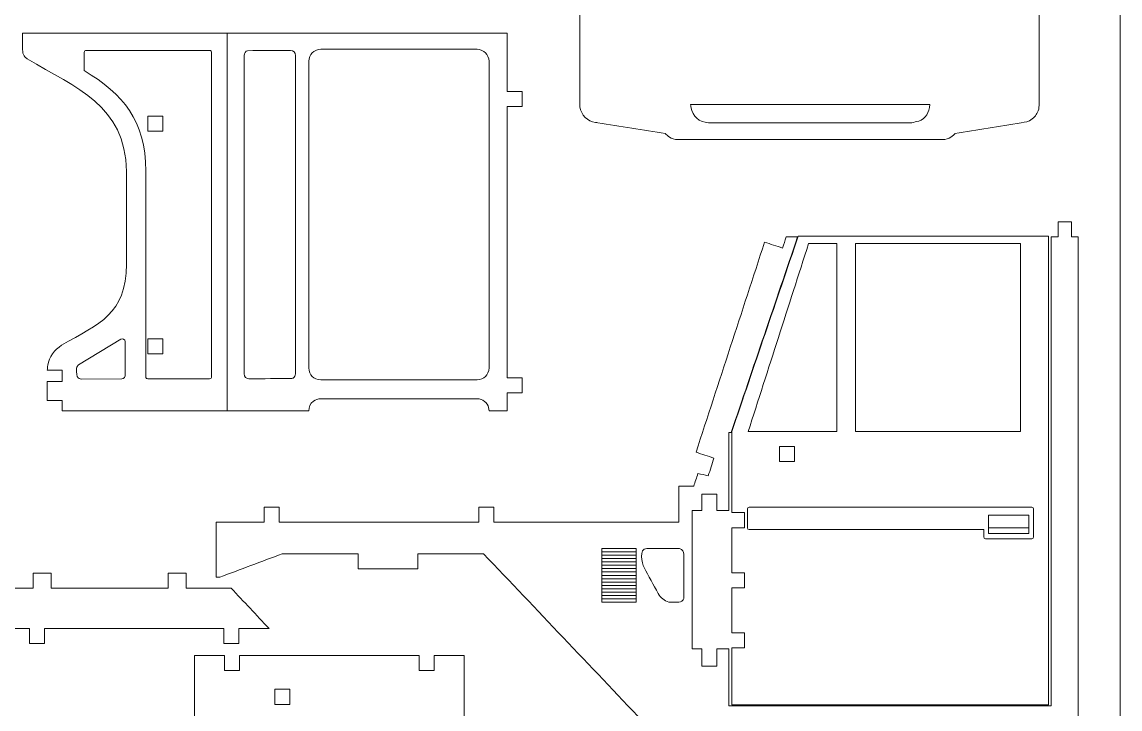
# Model space of a CAD drawing. Header units: centimetres. Extents: x -34.2 to 34.2, y -34.8 to 34.8.
# Drawn here: x 12.28 to 34.2, y 12.29 to 26.01 of the extents above; entities that cross this region are included whole.
import ezdxf

# ---------------------------------------------------------------- set-up
doc = ezdxf.new("R2010")
doc.units = ezdxf.units.CM
doc.header["$MEASUREMENT"] = 0
doc.layers.add('Camada 1', color=7, linetype='Continuous')

msp = doc.modelspace()

# ---------------------------------------------------------------- linework, layer by layer
at = {"layer": 'Camada 1', "color": 175, "lineweight": 9}
msp.add_open_spline([(-34.2, 34.8), (-34.2, 34.8), (34.2, 34.8), (34.2, 34.8), (34.2, 34.8), (34.2, 34.8), (34.2, -34.8), (34.2, -34.8), (34.2, -34.8), (34.2, -34.8), (-34.2, -34.8), (-34.2, -34.8), (-34.2, -34.8), (-34.2, -34.8), (-34.2, 34.8), (-34.2, 34.8)], degree=3, knots=[0, 0, 0, 0, 0.2, 0.2, 0.2, 0.2, 0.4, 0.4, 0.4, 0.4, 0.6, 0.6, 0.6, 0.6, 1, 1, 1, 1], dxfattribs=at)
at = {"layer": 'Camada 1', "color": 3, "lineweight": 9}
for points, knots in [([(32.44739, 24.07021), (32.51675, 24.12344), (32.54913, 24.18356), (32.57596, 24.26264), (32.57596, 24.26264), (32.58005, 24.2937), (32.58413, 24.32476), (32.58822, 24.35581), (32.58822, 24.35581), (32.58822, 25.03534), (32.58822, 25.71485), (32.58822, 26.39437), (32.58822, 26.39437), (31.87987, 26.80773), (31.17153, 27.2211), (30.46318, 27.63444), (30.46318, 27.63444), (30.46318, 27.67444), (30.46318, 27.71446), (30.46318, 27.75444), (30.46318, 27.75444), (30.46318, 27.75444), (28.3093, 27.75444), (28.3093, 27.75444), (28.3093, 27.75444), (28.3093, 27.75444), (28.3093, 27.54445), (28.3093, 27.54445), (28.3093, 27.54445), (28.3093, 27.54445), (28.30327, 27.54445), (28.30327, 27.54445), (28.30327, 27.54445), (28.30327, 27.54445), (28.00329, 27.54445), (28.00329, 27.54445), (28.00329, 27.54445), (28.00329, 27.54445), (27.99391, 27.54445), (27.99391, 27.54445), (27.99391, 27.54445), (27.99391, 27.54445), (27.98454, 27.54445), (27.98454, 27.54445), (27.98454, 27.54445), (27.98454, 27.54445), (27.97517, 27.54445), (27.97517, 27.54445), (27.97517, 27.54445), (27.97517, 27.54445), (27.9658, 27.54445), (27.9658, 27.54445), (27.9658, 27.54445), (27.9658, 27.54445), (27.95643, 27.54445), (27.95643, 27.54445), (27.95643, 27.54445), (27.95643, 27.54445), (27.94704, 27.54445), (27.94704, 27.54445), (27.94704, 27.54445), (27.94704, 27.54445), (27.93767, 27.54445), (27.93767, 27.54445), (27.93767, 27.54445), (27.93767, 27.54445), (27.9283, 27.54445), (27.9283, 27.54445), (27.9283, 27.54445), (27.9283, 27.54445), (27.91893, 27.54445), (27.91893, 27.54445), (27.91893, 27.54445), (27.91893, 27.54445), (27.90955, 27.54445), (27.90955, 27.54445), (27.90955, 27.54445), (27.90955, 27.54445), (27.90017, 27.54445), (27.90017, 27.54445), (27.90017, 27.54445), (27.90017, 27.54445), (27.8908, 27.54445), (27.8908, 27.54445), (27.8908, 27.54445), (27.8908, 27.54445), (27.88143, 27.54445), (27.88143, 27.54445), (27.88143, 27.54445), (27.88143, 27.54445), (27.87205, 27.54445), (27.87205, 27.54445), (27.87205, 27.54445), (27.87205, 27.54445), (27.86268, 27.54445), (27.86268, 27.54445), (27.86268, 27.54445), (27.86268, 27.54445), (27.8533, 27.54445), (27.8533, 27.54445), (27.8533, 27.54445), (27.8533, 27.54445), (27.84393, 27.54445), (27.84393, 27.54445), (27.84393, 27.54445), (27.84393, 27.54445), (27.83455, 27.54445), (27.83455, 27.54445), (27.83455, 27.54445), (27.83455, 27.54445), (27.82518, 27.54445), (27.82518, 27.54445), (27.82518, 27.54445), (27.82518, 27.54445), (27.81581, 27.54445), (27.81581, 27.54445), (27.81581, 27.54445), (27.81581, 27.54445), (27.80643, 27.54445), (27.80643, 27.54445), (27.80643, 27.54445), (27.80643, 27.54445), (27.79705, 27.54445), (27.79705, 27.54445), (27.79705, 27.54445), (27.79705, 27.54445), (27.78768, 27.54445), (27.78768, 27.54445), (27.78768, 27.54445), (27.78768, 27.54445), (27.77831, 27.54445), (27.77831, 27.54445), (27.77831, 27.54445), (27.77831, 27.54445), (27.76893, 27.54445), (27.76893, 27.54445), (27.76893, 27.54445), (27.76893, 27.54445), (27.75955, 27.54445), (27.75955, 27.54445), (27.75955, 27.54445), (27.75955, 27.54445), (27.75018, 27.54445), (27.75018, 27.54445), (27.75018, 27.54445), (27.75018, 27.54445), (27.74081, 27.54445), (27.74081, 27.54445), (27.74081, 27.54445), (27.74081, 27.54445), (27.73144, 27.54445), (27.73144, 27.54445), (27.73144, 27.54445), (27.73144, 27.54445), (27.72205, 27.54445), (27.72205, 27.54445), (27.72205, 27.54445), (27.72205, 27.54445), (27.71268, 27.54445), (27.71268, 27.54445), (27.71268, 27.54445), (27.71268, 27.54445), (27.70331, 27.54445), (27.70331, 27.54445), (27.70331, 27.54445), (27.70331, 27.54445), (27.6973, 27.54445), (27.6973, 27.54445), (27.6973, 27.54445), (27.6973, 27.54445), (27.6973, 27.75444), (27.6973, 27.75444), (27.6973, 27.75444), (27.6973, 27.75444), (25.54341, 27.75444), (25.54341, 27.75444), (25.54341, 27.75444), (25.54341, 27.71446), (25.54341, 27.67444), (25.54341, 27.63444), (25.54341, 27.63444), (24.83506, 27.2211), (24.12671, 26.80773), (23.41836, 26.39437), (23.41836, 26.39437), (23.41938, 25.69919), (23.42041, 25.004), (23.42143, 24.30882), (23.42143, 24.30882), (23.44249, 24.14882), (23.57137, 24.01999), (23.73136, 23.99891), (23.73136, 23.99891), (23.74702, 23.99788), (23.76268, 23.99686), (23.77834, 23.99582), (23.77834, 23.99582), (24.22805, 23.92315), (24.67775, 23.85049), (25.12746, 23.77782), (25.12746, 23.77782), (25.1275, 23.7778), (25.20379, 23.67557), (25.32636, 23.66298), (25.32636, 23.66298), (27.11968, 23.66302), (28.91301, 23.66306), (30.70632, 23.6631), (30.70632, 23.6631), (30.82889, 23.6757), (30.90513, 23.77787), (30.90516, 23.77789), (30.90516, 23.77789), (31.34619, 23.85054), (31.78722, 23.92318), (32.22825, 23.99582), (32.22825, 23.99582), (32.31192, 24.00544), (32.36868, 24.0098), (32.44739, 24.07021)], [0, 0, 0, 0, 0.01785714, 0.01785714, 0.01785714, 0.01785714, 0.03571429, 0.03571429, 0.03571429, 0.03571429, 0.05357143, 0.05357143, 0.05357143, 0.05357143, 0.07142857, 0.07142857, 0.07142857, 0.07142857, 0.08928571, 0.08928571, 0.08928571, 0.08928571, 0.10714286, 0.10714286, 0.10714286, 0.10714286, 0.125, 0.125, 0.125, 0.125, 0.14285714, 0.14285714, 0.14285714, 0.14285714, 0.16071429, 0.16071429, 0.16071429, 0.16071429, 0.17857143, 0.17857143, 0.17857143, 0.17857143, 0.19642857, 0.19642857, 0.19642857, 0.19642857, 0.21428571, 0.21428571, 0.21428571, 0.21428571, 0.23214286, 0.23214286, 0.23214286, 0.23214286, 0.25, 0.25, 0.25, 0.25, 0.26785714, 0.26785714, 0.26785714, 0.26785714, 0.28571429, 0.28571429, 0.28571429, 0.28571429, 0.30357143, 0.30357143, 0.30357143, 0.30357143, 0.32142857, 0.32142857, 0.32142857, 0.32142857, 0.33928571, 0.33928571, 0.33928571, 0.33928571, 0.35714286, 0.35714286, 0.35714286, 0.35714286, 0.375, 0.375, 0.375, 0.375, 0.39285714, 0.39285714, 0.39285714, 0.39285714, 0.41071429, 0.41071429, 0.41071429, 0.41071429, 0.42857143, 0.42857143, 0.42857143, 0.42857143, 0.44642857, 0.44642857, 0.44642857, 0.44642857, 0.46428571, 0.46428571, 0.46428571, 0.46428571, 0.48214286, 0.48214286, 0.48214286, 0.48214286, 0.5, 0.5, 0.5, 0.5, 0.51785714, 0.51785714, 0.51785714, 0.51785714, 0.53571429, 0.53571429, 0.53571429, 0.53571429, 0.55357143, 0.55357143, 0.55357143, 0.55357143, 0.57142857, 0.57142857, 0.57142857, 0.57142857, 0.58928571, 0.58928571, 0.58928571, 0.58928571, 0.60714286, 0.60714286, 0.60714286, 0.60714286, 0.625, 0.625, 0.625, 0.625, 0.64285714, 0.64285714, 0.64285714, 0.64285714, 0.66071429, 0.66071429, 0.66071429, 0.66071429, 0.67857143, 0.67857143, 0.67857143, 0.67857143, 0.69642857, 0.69642857, 0.69642857, 0.69642857, 0.71428571, 0.71428571, 0.71428571, 0.71428571, 0.73214286, 0.73214286, 0.73214286, 0.73214286, 0.75, 0.75, 0.75, 0.75, 0.76785714, 0.76785714, 0.76785714, 0.76785714, 0.78571429, 0.78571429, 0.78571429, 0.78571429, 0.80357143, 0.80357143, 0.80357143, 0.80357143, 0.82142857, 0.82142857, 0.82142857, 0.82142857, 0.83928571, 0.83928571, 0.83928571, 0.83928571, 0.85714286, 0.85714286, 0.85714286, 0.85714286, 0.875, 0.875, 0.875, 0.875, 0.89285714, 0.89285714, 0.89285714, 0.89285714, 0.91071429, 0.91071429, 0.91071429, 0.91071429, 0.92857143, 0.92857143, 0.92857143, 0.92857143, 0.94642857, 0.94642857, 0.94642857, 0.94642857, 0.96428571, 0.96428571, 0.96428571, 0.96428571, 1, 1, 1, 1]), ([(12.30269, 25.38466), (12.31328, 25.34515), (12.33265, 25.31761), (12.36162, 25.29005), (12.36162, 25.29005), (12.37028, 25.28368), (12.37895, 25.27729), (12.38761, 25.27092), (12.38761, 25.27092), (13.37377, 24.67843), (14.34718, 24.35272), (14.37125, 23.02073), (14.37125, 23.02073), (14.37125, 22.4055), (14.37125, 21.79026), (14.37125, 21.17503), (14.37125, 21.17503), (14.35632, 20.15677), (13.84081, 20.00216), (13.0756, 19.55412), (13.0756, 19.55412), (12.9316, 19.46118), (12.82428, 19.32658), (12.79795, 19.15456), (12.79795, 19.15456), (12.79506, 19.12124), (12.79216, 19.08794), (12.78926, 19.05463), (12.78926, 19.05463), (12.88925, 19.05463), (12.98924, 19.05463), (13.08923, 19.05463), (13.08923, 19.05463), (13.08924, 18.97993), (13.08926, 18.90523), (13.08928, 18.83053), (13.08928, 18.83053), (12.98928, 18.83053), (12.8893, 18.83054), (12.7893, 18.83054), (12.7893, 18.83054), (12.7893, 18.70322), (12.7893, 18.5759), (12.7893, 18.44858), (12.7893, 18.44858), (12.88928, 18.44858), (12.98928, 18.44857), (13.08926, 18.44857), (13.08926, 18.44857), (13.08926, 18.38126), (13.08926, 18.31394), (13.08926, 18.24664), (13.08926, 18.24664), (14.72833, 18.24659), (16.36739, 18.24653), (18.00646, 18.24648), (18.00646, 18.24648), (18.01661, 18.32364), (18.02875, 18.38194), (18.10034, 18.43687), (18.10034, 18.43687), (18.14453, 18.47077), (18.19122, 18.48283), (18.24644, 18.48646), (18.24644, 18.48646), (19.28639, 18.48642), (20.32633, 18.48638), (21.36628, 18.48635), (21.36628, 18.48635), (21.47875, 18.47898), (21.57353, 18.41374), (21.59808, 18.30847), (21.59808, 18.30847), (21.6008, 18.28777), (21.60354, 18.26707), (21.60626, 18.24637), (21.60626, 18.24637), (21.72625, 18.24637), (21.84625, 18.24636), (21.96624, 18.24636), (21.96624, 18.24636), (21.96624, 18.36635), (21.96624, 18.48635), (21.96624, 18.60634), (21.96624, 18.60634), (22.06624, 18.60634), (22.16623, 18.60632), (22.26623, 18.60632), (22.26623, 18.60632), (22.26623, 18.70632), (22.26622, 18.8063), (22.26622, 18.9063), (22.26622, 18.9063), (22.16622, 18.9063), (22.06622, 18.9063), (21.96623, 18.9063), (21.96623, 18.9063), (21.96623, 20.71105), (21.96624, 22.51579), (21.96624, 24.32054), (21.96624, 24.32054), (22.06624, 24.32054), (22.16623, 24.32053), (22.26623, 24.32053), (22.26623, 24.32053), (22.26623, 24.42053), (22.26623, 24.52051), (22.26623, 24.62051), (22.26623, 24.62051), (22.16623, 24.62051), (22.06624, 24.62051), (21.96624, 24.62051), (21.96624, 24.62051), (21.96624, 25.00726), (21.96624, 25.39402), (21.96624, 25.78077), (21.96624, 25.78077), (18.74287, 25.7808), (15.51949, 25.78085), (12.29612, 25.78089), (12.29612, 25.78089), (12.29612, 25.71025), (12.28913, 25.43519), (12.30269, 25.38466)], [0, 0, 0, 0, 0.03125, 0.03125, 0.03125, 0.03125, 0.0625, 0.0625, 0.0625, 0.0625, 0.09375, 0.09375, 0.09375, 0.09375, 0.125, 0.125, 0.125, 0.125, 0.15625, 0.15625, 0.15625, 0.15625, 0.1875, 0.1875, 0.1875, 0.1875, 0.21875, 0.21875, 0.21875, 0.21875, 0.25, 0.25, 0.25, 0.25, 0.28125, 0.28125, 0.28125, 0.28125, 0.3125, 0.3125, 0.3125, 0.3125, 0.34375, 0.34375, 0.34375, 0.34375, 0.375, 0.375, 0.375, 0.375, 0.40625, 0.40625, 0.40625, 0.40625, 0.4375, 0.4375, 0.4375, 0.4375, 0.46875, 0.46875, 0.46875, 0.46875, 0.5, 0.5, 0.5, 0.5, 0.53125, 0.53125, 0.53125, 0.53125, 0.5625, 0.5625, 0.5625, 0.5625, 0.59375, 0.59375, 0.59375, 0.59375, 0.625, 0.625, 0.625, 0.625, 0.65625, 0.65625, 0.65625, 0.65625, 0.6875, 0.6875, 0.6875, 0.6875, 0.71875, 0.71875, 0.71875, 0.71875, 0.75, 0.75, 0.75, 0.75, 0.78125, 0.78125, 0.78125, 0.78125, 0.8125, 0.8125, 0.8125, 0.8125, 0.84375, 0.84375, 0.84375, 0.84375, 0.875, 0.875, 0.875, 0.875, 0.90625, 0.90625, 0.90625, 0.90625, 0.9375, 0.9375, 0.9375, 0.9375, 1, 1, 1, 1]), ([(18.00644, 25.22053), (18.00644, 23.18072), (18.00646, 21.14093), (18.00646, 19.10112), (18.00646, 19.10112), (18.02582, 18.95396), (18.09358, 18.87116), (18.24643, 18.86113), (18.24643, 18.86113), (19.28638, 18.8611), (20.32632, 18.86107), (21.36626, 18.86104), (21.36626, 18.86104), (21.50884, 18.87037), (21.59692, 18.95845), (21.60626, 19.10101), (21.60626, 19.10101), (21.60626, 21.14083), (21.60625, 23.18066), (21.60625, 25.22049), (21.60625, 25.22049), (21.5969, 25.36305), (21.50882, 25.45113), (21.36626, 25.46046), (21.36626, 25.46046), (20.32632, 25.46047), (19.28638, 25.4605), (18.24643, 25.46051), (18.24643, 25.46051), (18.10388, 25.45116), (18.01579, 25.36309), (18.00644, 25.22053)], [0, 0, 0, 0, 0.11111111, 0.11111111, 0.11111111, 0.11111111, 0.22222222, 0.22222222, 0.22222222, 0.22222222, 0.33333333, 0.33333333, 0.33333333, 0.33333333, 0.44444444, 0.44444444, 0.44444444, 0.44444444, 0.55555556, 0.55555556, 0.55555556, 0.55555556, 0.66666667, 0.66666667, 0.66666667, 0.66666667, 0.77777778, 0.77777778, 0.77777778, 0.77777778, 1, 1, 1, 1]), ([(26.39166, 16.25389), (26.39166, 16.77286), (26.39167, 17.29181), (26.39166, 17.81077), (26.39166, 17.81077), (26.40712, 17.81076), (26.42255, 17.81077), (26.43799, 17.81077), (26.43799, 17.81077), (26.88025, 19.11226), (27.32249, 20.41373), (27.76475, 21.71521), (27.76475, 21.71521), (27.68854, 21.71521), (27.61231, 21.71521), (27.5361, 21.71521), (27.5361, 21.71521), (27.51208, 21.64156), (27.48804, 21.56792), (27.46402, 21.49428), (27.46402, 21.49428), (27.34471, 21.5332), (27.22543, 21.57212), (27.10614, 21.61104), (27.10614, 21.61104), (26.64977, 20.21344), (26.19337, 18.81581), (25.737, 17.41819), (25.737, 17.41819), (25.85665, 17.37916), (25.97629, 17.34013), (26.09595, 17.3011), (26.09595, 17.3011), (26.05758, 17.18353), (26.01923, 17.06598), (25.98088, 16.9484), (25.98088, 16.9484), (25.91254, 16.96363), (25.84417, 16.97885), (25.77583, 16.99406), (25.77583, 16.99406), (25.74781, 16.90936), (25.71979, 16.82464), (25.69177, 16.73992), (25.69177, 16.73992), (25.59225, 16.73992), (25.49273, 16.73993), (25.3932, 16.73993), (25.3932, 16.73993), (25.3932, 16.50032), (25.3932, 16.26073), (25.3932, 16.02114), (25.3932, 16.02114), (24.16381, 16.02114), (22.93441, 16.02113), (21.70504, 16.02114), (21.70504, 16.02114), (21.70504, 16.12114), (21.70504, 16.22112), (21.70504, 16.32112), (21.70504, 16.32112), (21.60466, 16.32112), (21.50425, 16.32112), (21.40387, 16.32112), (21.40387, 16.32112), (21.40387, 16.22112), (21.40387, 16.12112), (21.40387, 16.02113), (21.40387, 16.02113), (20.07497, 16.02113), (18.74604, 16.02114), (17.41714, 16.02114), (17.41714, 16.02114), (17.41714, 16.12114), (17.41714, 16.22112), (17.41712, 16.32112), (17.41712, 16.32112), (17.31674, 16.32112), (17.21635, 16.32112), (17.11597, 16.32112), (17.11597, 16.32112), (17.11596, 16.22112), (17.11596, 16.12112), (17.11595, 16.02112), (17.11595, 16.02112), (16.79768, 16.02113), (16.47941, 16.02112), (16.16114, 16.02112), (16.16114, 16.02112), (16.16116, 15.65532), (16.16117, 15.28954), (16.16117, 14.92375), (16.16117, 14.92375), (16.18446, 14.92375), (16.20775, 14.92374), (16.23104, 14.92375), (16.23104, 14.92375), (16.64713, 15.07979), (17.06323, 15.23584), (17.47932, 15.39187), (17.47932, 15.39187), (17.98493, 15.39187), (18.49055, 15.39186), (18.99616, 15.39187), (18.99616, 15.39187), (18.99616, 15.29148), (18.99617, 15.19109), (18.99616, 15.0907), (18.99616, 15.0907), (19.39324, 15.09071), (19.79029, 15.0907), (20.18737, 15.09071), (20.18737, 15.09071), (20.18737, 15.19109), (20.18737, 15.29149), (20.18737, 15.39187), (20.18737, 15.39187), (20.62399, 15.39187), (21.06064, 15.39187), (21.49726, 15.39187), (21.49726, 15.39187), (22.55714, 14.27622), (23.61704, 13.16058), (24.67692, 12.04493), (24.67692, 12.04493), (25.14769, 12.04493), (25.61845, 12.04493), (26.08923, 12.04493), (26.08923, 12.04493), (26.08923, 11.94454), (26.08923, 11.84416), (26.08923, 11.74376), (26.08923, 11.74376), (26.34231, 11.74378), (26.5954, 11.74376), (26.84848, 11.74376), (26.84848, 11.74376), (26.84848, 11.84414), (26.84847, 11.94455), (26.84848, 12.04493), (26.84848, 12.04493), (27.31924, 12.04494), (27.79, 12.04493), (28.26077, 12.04493), (28.26077, 12.04493), (28.26077, 11.94455), (28.26077, 11.84414), (28.26077, 11.74376), (28.26077, 11.74376), (28.51386, 11.74376), (28.76693, 11.74376), (29.02001, 11.74378), (29.02001, 11.74378), (29.02001, 11.84416), (29.02002, 11.94455), (29.02002, 12.04494), (29.02002, 12.04494), (29.61733, 12.04494), (30.21463, 12.04494), (30.81195, 12.04493), (30.81195, 12.04493), (30.81195, 11.94455), (30.81193, 11.84416), (30.81193, 11.74376), (30.81193, 11.74376), (31.06501, 11.74376), (31.31809, 11.74378), (31.57117, 11.74378), (31.57117, 11.74378), (31.57117, 11.84416), (31.57116, 11.94455), (31.57117, 12.04493), (31.57117, 12.04493), (32.16847, 12.04493), (32.76579, 12.04494), (33.36309, 12.04494), (33.36309, 12.04494), (33.36309, 15.26837), (33.36309, 18.4918), (33.36307, 21.71522), (33.36307, 21.71522), (33.31853, 21.71522), (33.27399, 21.71522), (33.22944, 21.71521), (33.22944, 21.71521), (33.22944, 21.8156), (33.22943, 21.916), (33.22943, 22.01639), (33.22943, 22.01639), (33.14033, 22.01639), (33.05124, 22.01639), (32.96214, 22.01638), (32.96214, 22.01638), (32.96214, 21.916), (32.96214, 21.81559), (32.96214, 21.71521), (32.96214, 21.71521), (32.91759, 21.71521), (32.87305, 21.71522), (32.8285, 21.71522), (32.8285, 21.71522), (32.82851, 18.5967), (32.8285, 15.47818), (32.8285, 12.35966), (32.8285, 12.35966), (30.6829, 12.35966), (28.53729, 12.35966), (26.39167, 12.35965), (26.39167, 12.35965), (26.39167, 12.73862), (26.39167, 13.1176), (26.39167, 13.49656), (26.39167, 13.49656), (26.31269, 13.49657), (26.23371, 13.49656), (26.15472, 13.49656), (26.15472, 13.49656), (26.15472, 13.41956), (26.15472, 13.34256), (26.15472, 13.26556), (26.15472, 13.26556), (26.15472, 13.26556), (26.15353, 13.26556), (26.15353, 13.26556), (26.15353, 13.26556), (26.15353, 13.26556), (26.15353, 13.1454), (26.15353, 13.1454), (26.15353, 13.1454), (26.05354, 13.1454), (25.95355, 13.1454), (25.85355, 13.14541), (25.85355, 13.14541), (25.85355, 13.14541), (25.85355, 13.26557), (25.85355, 13.26557), (25.85355, 13.26557), (25.85355, 13.26557), (25.85355, 13.26918), (25.85355, 13.26918), (25.85355, 13.26918), (25.85355, 13.26918), (25.85355, 13.27279), (25.85355, 13.27279), (25.85355, 13.27279), (25.85355, 13.27279), (25.85355, 13.27639), (25.85355, 13.27639), (25.85355, 13.27639), (25.85355, 13.27639), (25.85355, 13.28), (25.85355, 13.28), (25.85355, 13.28), (25.85355, 13.28), (25.85355, 13.28362), (25.85355, 13.28362), (25.85355, 13.28362), (25.85355, 13.28362), (25.85355, 13.28723), (25.85355, 13.28723), (25.85355, 13.28723), (25.85355, 13.28723), (25.85355, 13.29084), (25.85355, 13.29084), (25.85355, 13.29084), (25.85355, 13.29084), (25.85355, 13.29444), (25.85355, 13.29444), (25.85355, 13.29444), (25.85355, 13.29444), (25.85355, 13.29805), (25.85355, 13.29805), (25.85355, 13.29805), (25.85355, 13.29805), (25.85355, 13.30166), (25.85355, 13.30166), (25.85355, 13.30166), (25.85355, 13.30166), (25.85355, 13.30528), (25.85355, 13.30528), (25.85355, 13.30528), (25.85355, 13.30528), (25.85355, 13.30662), (25.85355, 13.30662), (25.85355, 13.30662), (25.85355, 13.30662), (25.85355, 13.30888), (25.85355, 13.30888), (25.85355, 13.30888), (25.85355, 13.30888), (25.85355, 13.31249), (25.85355, 13.31249), (25.85355, 13.31249), (25.85355, 13.31249), (25.85355, 13.3161), (25.85355, 13.3161), (25.85355, 13.3161), (25.85355, 13.3161), (25.85355, 13.31971), (25.85355, 13.31971), (25.85355, 13.31971), (25.85355, 13.31971), (25.85355, 13.32332), (25.85355, 13.32332), (25.85355, 13.32332), (25.85355, 13.32332), (25.85355, 13.32692), (25.85355, 13.32692), (25.85355, 13.32692), (25.85355, 13.32692), (25.85355, 13.33054), (25.85355, 13.33054), (25.85355, 13.33054), (25.85355, 13.33054), (25.85355, 13.33415), (25.85355, 13.33415), (25.85355, 13.33415), (25.85355, 13.33415), (25.85355, 13.33776), (25.85355, 13.33776), (25.85355, 13.33776), (25.85355, 13.33776), (25.85355, 13.34136), (25.85355, 13.34136), (25.85355, 13.34136), (25.85355, 13.34136), (25.85355, 13.34497), (25.85355, 13.34497), (25.85355, 13.34497), (25.85355, 13.34497), (25.85355, 13.34858), (25.85355, 13.34858), (25.85355, 13.34858), (25.85355, 13.34858), (25.85355, 13.3522), (25.85355, 13.3522), (25.85355, 13.3522), (25.85355, 13.3522), (25.85355, 13.35581), (25.85355, 13.35581), (25.85355, 13.35581), (25.85355, 13.35581), (25.85355, 13.35941), (25.85355, 13.35941), (25.85355, 13.35941), (25.85355, 13.35941), (25.85355, 13.36037), (25.85355, 13.36037), (25.85355, 13.36037), (25.85355, 13.36037), (25.85355, 13.36302), (25.85355, 13.36302), (25.85355, 13.36302), (25.85355, 13.36302), (25.85355, 13.36663), (25.85355, 13.36663), (25.85355, 13.36663), (25.85355, 13.36663), (25.85355, 13.37024), (25.85355, 13.37024), (25.85355, 13.37024), (25.85355, 13.37024), (25.85355, 13.37384), (25.85355, 13.37384), (25.85355, 13.37384), (25.85355, 13.37384), (25.85355, 13.37746), (25.85355, 13.37746), (25.85355, 13.37746), (25.85355, 13.37746), (25.85355, 13.38107), (25.85355, 13.38107), (25.85355, 13.38107), (25.85355, 13.38107), (25.85355, 13.49656), (25.85355, 13.49656), (25.85355, 13.49656), (25.85355, 13.49656), (25.66021, 13.49657), (25.66021, 13.49657), (25.66021, 13.49657), (25.66023, 14.41567), (25.66021, 15.33478), (25.66021, 16.25389), (25.66021, 16.25389), (25.66021, 16.25389), (25.85353, 16.25389), (25.85353, 16.25389), (25.85353, 16.25389), (25.85353, 16.25389), (25.85353, 16.58466), (25.85353, 16.58466), (25.85353, 16.58466), (25.95354, 16.58466), (26.05354, 16.58466), (26.15353, 16.58466), (26.15353, 16.58466), (26.15353, 16.58466), (26.15353, 16.43951), (26.15353, 16.43951), (26.15353, 16.43951), (26.15353, 16.43951), (26.15471, 16.43951), (26.15471, 16.43951), (26.15471, 16.43951), (26.15471, 16.37764), (26.15472, 16.31576), (26.15472, 16.25388), (26.15472, 16.25388), (26.23371, 16.25389), (26.31268, 16.25389), (26.39166, 16.25389)], [0, 0, 0, 0, 0.00961538, 0.00961538, 0.00961538, 0.00961538, 0.01923077, 0.01923077, 0.01923077, 0.01923077, 0.02884615, 0.02884615, 0.02884615, 0.02884615, 0.03846154, 0.03846154, 0.03846154, 0.03846154, 0.04807692, 0.04807692, 0.04807692, 0.04807692, 0.05769231, 0.05769231, 0.05769231, 0.05769231, 0.06730769, 0.06730769, 0.06730769, 0.06730769, 0.07692308, 0.07692308, 0.07692308, 0.07692308, 0.08653846, 0.08653846, 0.08653846, 0.08653846, 0.09615385, 0.09615385, 0.09615385, 0.09615385, 0.10576923, 0.10576923, 0.10576923, 0.10576923, 0.11538462, 0.11538462, 0.11538462, 0.11538462, 0.125, 0.125, 0.125, 0.125, 0.13461538, 0.13461538, 0.13461538, 0.13461538, 0.14423077, 0.14423077, 0.14423077, 0.14423077, 0.15384615, 0.15384615, 0.15384615, 0.15384615, 0.16346154, 0.16346154, 0.16346154, 0.16346154, 0.17307692, 0.17307692, 0.17307692, 0.17307692, 0.18269231, 0.18269231, 0.18269231, 0.18269231, 0.19230769, 0.19230769, 0.19230769, 0.19230769, 0.20192308, 0.20192308, 0.20192308, 0.20192308, 0.21153846, 0.21153846, 0.21153846, 0.21153846, 0.22115385, 0.22115385, 0.22115385, 0.22115385, 0.23076923, 0.23076923, 0.23076923, 0.23076923, 0.24038462, 0.24038462, 0.24038462, 0.24038462, 0.25, 0.25, 0.25, 0.25, 0.25961538, 0.25961538, 0.25961538, 0.25961538, 0.26923077, 0.26923077, 0.26923077, 0.26923077, 0.27884615, 0.27884615, 0.27884615, 0.27884615, 0.28846154, 0.28846154, 0.28846154, 0.28846154, 0.29807692, 0.29807692, 0.29807692, 0.29807692, 0.30769231, 0.30769231, 0.30769231, 0.30769231, 0.31730769, 0.31730769, 0.31730769, 0.31730769, 0.32692308, 0.32692308, 0.32692308, 0.32692308, 0.33653846, 0.33653846, 0.33653846, 0.33653846, 0.34615385, 0.34615385, 0.34615385, 0.34615385, 0.35576923, 0.35576923, 0.35576923, 0.35576923, 0.36538462, 0.36538462, 0.36538462, 0.36538462, 0.375, 0.375, 0.375, 0.375, 0.38461538, 0.38461538, 0.38461538, 0.38461538, 0.39423077, 0.39423077, 0.39423077, 0.39423077, 0.40384615, 0.40384615, 0.40384615, 0.40384615, 0.41346154, 0.41346154, 0.41346154, 0.41346154, 0.42307692, 0.42307692, 0.42307692, 0.42307692, 0.43269231, 0.43269231, 0.43269231, 0.43269231, 0.44230769, 0.44230769, 0.44230769, 0.44230769, 0.45192308, 0.45192308, 0.45192308, 0.45192308, 0.46153846, 0.46153846, 0.46153846, 0.46153846, 0.47115385, 0.47115385, 0.47115385, 0.47115385, 0.48076923, 0.48076923, 0.48076923, 0.48076923, 0.49038462, 0.49038462, 0.49038462, 0.49038462, 0.5, 0.5, 0.5, 0.5, 0.50961538, 0.50961538, 0.50961538, 0.50961538, 0.51923077, 0.51923077, 0.51923077, 0.51923077, 0.52884615, 0.52884615, 0.52884615, 0.52884615, 0.53846154, 0.53846154, 0.53846154, 0.53846154, 0.54807692, 0.54807692, 0.54807692, 0.54807692, 0.55769231, 0.55769231, 0.55769231, 0.55769231, 0.56730769, 0.56730769, 0.56730769, 0.56730769, 0.57692308, 0.57692308, 0.57692308, 0.57692308, 0.58653846, 0.58653846, 0.58653846, 0.58653846, 0.59615385, 0.59615385, 0.59615385, 0.59615385, 0.60576923, 0.60576923, 0.60576923, 0.60576923, 0.61538462, 0.61538462, 0.61538462, 0.61538462, 0.625, 0.625, 0.625, 0.625, 0.63461538, 0.63461538, 0.63461538, 0.63461538, 0.64423077, 0.64423077, 0.64423077, 0.64423077, 0.65384615, 0.65384615, 0.65384615, 0.65384615, 0.66346154, 0.66346154, 0.66346154, 0.66346154, 0.67307692, 0.67307692, 0.67307692, 0.67307692, 0.68269231, 0.68269231, 0.68269231, 0.68269231, 0.69230769, 0.69230769, 0.69230769, 0.69230769, 0.70192308, 0.70192308, 0.70192308, 0.70192308, 0.71153846, 0.71153846, 0.71153846, 0.71153846, 0.72115385, 0.72115385, 0.72115385, 0.72115385, 0.73076923, 0.73076923, 0.73076923, 0.73076923, 0.74038462, 0.74038462, 0.74038462, 0.74038462, 0.75, 0.75, 0.75, 0.75, 0.75961538, 0.75961538, 0.75961538, 0.75961538, 0.76923077, 0.76923077, 0.76923077, 0.76923077, 0.77884615, 0.77884615, 0.77884615, 0.77884615, 0.78846154, 0.78846154, 0.78846154, 0.78846154, 0.79807692, 0.79807692, 0.79807692, 0.79807692, 0.80769231, 0.80769231, 0.80769231, 0.80769231, 0.81730769, 0.81730769, 0.81730769, 0.81730769, 0.82692308, 0.82692308, 0.82692308, 0.82692308, 0.83653846, 0.83653846, 0.83653846, 0.83653846, 0.84615385, 0.84615385, 0.84615385, 0.84615385, 0.85576923, 0.85576923, 0.85576923, 0.85576923, 0.86538462, 0.86538462, 0.86538462, 0.86538462, 0.875, 0.875, 0.875, 0.875, 0.88461538, 0.88461538, 0.88461538, 0.88461538, 0.89423077, 0.89423077, 0.89423077, 0.89423077, 0.90384615, 0.90384615, 0.90384615, 0.90384615, 0.91346154, 0.91346154, 0.91346154, 0.91346154, 0.92307692, 0.92307692, 0.92307692, 0.92307692, 0.93269231, 0.93269231, 0.93269231, 0.93269231, 0.94230769, 0.94230769, 0.94230769, 0.94230769, 0.95192308, 0.95192308, 0.95192308, 0.95192308, 0.96153846, 0.96153846, 0.96153846, 0.96153846, 0.97115385, 0.97115385, 0.97115385, 0.97115385, 0.98076923, 0.98076923, 0.98076923, 0.98076923, 1, 1, 1, 1]), ([(26.45167, 13.51511), (26.53534, 13.51511), (26.61899, 13.51511), (26.70265, 13.51511), (26.70265, 13.51511), (26.70265, 13.6155), (26.70265, 13.71588), (26.70265, 13.81627), (26.70265, 13.81627), (26.61899, 13.81627), (26.53534, 13.81627), (26.45167, 13.81627), (26.45167, 13.81627), (26.45167, 14.11544), (26.45167, 14.41462), (26.45167, 14.71379), (26.45167, 14.71379), (26.53534, 14.71379), (26.61899, 14.71379), (26.70265, 14.71379), (26.70265, 14.71379), (26.70265, 14.81378), (26.70265, 14.91378), (26.70265, 15.01378), (26.70265, 15.01378), (26.61899, 15.01378), (26.53534, 15.01378), (26.45167, 15.01378), (26.45167, 15.01378), (26.45167, 15.31334), (26.45167, 15.6129), (26.45167, 15.91247), (26.45167, 15.91247), (26.53534, 15.91247), (26.61899, 15.91247), (26.70265, 15.91247), (26.70265, 15.91247), (26.70265, 16.01246), (26.70265, 16.11246), (26.70265, 16.21246), (26.70265, 16.21246), (26.61899, 16.21246), (26.53534, 16.21246), (26.45167, 16.21246), (26.45167, 16.21246), (26.45167, 16.75141), (26.45167, 17.29038), (26.45167, 17.82934), (26.45167, 17.82934), (26.89392, 19.13082), (27.33618, 20.43232), (27.77843, 21.7338), (27.77843, 21.7338), (29.44293, 21.7338), (31.10743, 21.7338), (32.77193, 21.7338), (32.77193, 21.7338), (32.77193, 18.61526), (32.77193, 15.49673), (32.77193, 12.37819), (32.77193, 12.37819), (30.66517, 12.37819), (28.55843, 12.37819), (26.45167, 12.37819), (26.45167, 12.37819), (26.45167, 12.75716), (26.45167, 13.13614), (26.45167, 13.51511)], [0, 0, 0, 0, 0.05555556, 0.05555556, 0.05555556, 0.05555556, 0.11111111, 0.11111111, 0.11111111, 0.11111111, 0.16666667, 0.16666667, 0.16666667, 0.16666667, 0.22222222, 0.22222222, 0.22222222, 0.22222222, 0.27777778, 0.27777778, 0.27777778, 0.27777778, 0.33333333, 0.33333333, 0.33333333, 0.33333333, 0.38888889, 0.38888889, 0.38888889, 0.38888889, 0.44444444, 0.44444444, 0.44444444, 0.44444444, 0.5, 0.5, 0.5, 0.5, 0.55555556, 0.55555556, 0.55555556, 0.55555556, 0.61111111, 0.61111111, 0.61111111, 0.61111111, 0.66666667, 0.66666667, 0.66666667, 0.66666667, 0.72222222, 0.72222222, 0.72222222, 0.72222222, 0.77777778, 0.77777778, 0.77777778, 0.77777778, 0.83333333, 0.83333333, 0.83333333, 0.83333333, 0.88888889, 0.88888889, 0.88888889, 0.88888889, 1, 1, 1, 1]), ([(15.20012, 15.00566), (15.32011, 15.00566), (15.44011, 15.00566), (15.5601, 15.00566), (15.5601, 15.00566), (15.5601, 14.90567), (15.5601, 14.80568), (15.5601, 14.70569), (15.5601, 14.70569), (15.85966, 14.70569), (16.15922, 14.70569), (16.45878, 14.70569), (16.45878, 14.70569), (16.71091, 14.43786), (16.96304, 14.17004), (17.21518, 13.90222), (17.21518, 13.90222), (17.01517, 13.90222), (16.81518, 13.90222), (16.61518, 13.90222), (16.61518, 13.90222), (16.61518, 13.80222), (16.61518, 13.70222), (16.61518, 13.60223), (16.61518, 13.60223), (16.51518, 13.60223), (16.41518, 13.60223), (16.31519, 13.60223), (16.31519, 13.60223), (16.31519, 13.70222), (16.31519, 13.80222), (16.31519, 13.90222), (16.31519, 13.90222), (15.12121, 13.90222), (13.92724, 13.90222), (12.73326, 13.90222), (12.73326, 13.90222), (12.73326, 13.80222), (12.73326, 13.70222), (12.73326, 13.60223), (12.73326, 13.60223), (12.63326, 13.60223), (12.53327, 13.60223), (12.43327, 13.60223), (12.43327, 13.60223), (12.43327, 13.70222), (12.43327, 13.80222), (12.43327, 13.90222), (12.43327, 13.90222), (12.23328, 13.90222), (12.03329, 13.90222), (11.8333, 13.90222), (11.8333, 13.90222), (11.8333, 14.17004), (11.8333, 14.43786), (11.8333, 14.70569), (11.8333, 14.70569), (12.0571, 14.70569), (12.28091, 14.70569), (12.50471, 14.70569), (12.50471, 14.70569), (12.50471, 14.80568), (12.50471, 14.90567), (12.50471, 15.00566), (12.50471, 15.00566), (12.6247, 15.00566), (12.7447, 15.00566), (12.86468, 15.00566), (12.86468, 15.00566), (12.86468, 14.90567), (12.86468, 14.80568), (12.86468, 14.70569), (12.86468, 14.70569), (13.64316, 14.70569), (14.42165, 14.70569), (15.20012, 14.70569), (15.20012, 14.70569), (15.20012, 14.80568), (15.20012, 14.90567), (15.20012, 15.00566)], [0, 0, 0, 0, 0.04761905, 0.04761905, 0.04761905, 0.04761905, 0.0952381, 0.0952381, 0.0952381, 0.0952381, 0.14285714, 0.14285714, 0.14285714, 0.14285714, 0.19047619, 0.19047619, 0.19047619, 0.19047619, 0.23809524, 0.23809524, 0.23809524, 0.23809524, 0.28571429, 0.28571429, 0.28571429, 0.28571429, 0.33333333, 0.33333333, 0.33333333, 0.33333333, 0.38095238, 0.38095238, 0.38095238, 0.38095238, 0.42857143, 0.42857143, 0.42857143, 0.42857143, 0.47619048, 0.47619048, 0.47619048, 0.47619048, 0.52380952, 0.52380952, 0.52380952, 0.52380952, 0.57142857, 0.57142857, 0.57142857, 0.57142857, 0.61904762, 0.61904762, 0.61904762, 0.61904762, 0.66666667, 0.66666667, 0.66666667, 0.66666667, 0.71428571, 0.71428571, 0.71428571, 0.71428571, 0.76190476, 0.76190476, 0.76190476, 0.76190476, 0.80952381, 0.80952381, 0.80952381, 0.80952381, 0.85714286, 0.85714286, 0.85714286, 0.85714286, 0.9047619, 0.9047619, 0.9047619, 0.9047619, 1, 1, 1, 1]), ([(20.2099, 9.27721), (20.30989, 9.27721), (20.40989, 9.27721), (20.50988, 9.27721), (20.50988, 9.27721), (20.50988, 9.17722), (20.50988, 9.07723), (20.50988, 8.97724), (20.50988, 8.97724), (20.70988, 8.97724), (20.90986, 8.97724), (21.10985, 8.97724), (21.10985, 8.97724), (21.10985, 10.4389), (21.10985, 11.90056), (21.10985, 13.36222), (21.10985, 13.36222), (20.90986, 13.36222), (20.70988, 13.36222), (20.50988, 13.36222), (20.50988, 13.36222), (20.50988, 13.26222), (20.50988, 13.16222), (20.50988, 13.06223), (20.50988, 13.06223), (20.40989, 13.06223), (20.30989, 13.06223), (20.2099, 13.06223), (20.2099, 13.06223), (20.2099, 13.16222), (20.2099, 13.26222), (20.2099, 13.36222), (20.2099, 13.36222), (19.01592, 13.36222), (17.82194, 13.36222), (16.62797, 13.36222), (16.62797, 13.36222), (16.62797, 13.26222), (16.62797, 13.16222), (16.62797, 13.06223), (16.62797, 13.06223), (16.52797, 13.06223), (16.42798, 13.06223), (16.32798, 13.06223), (16.32798, 13.06223), (16.32798, 13.16222), (16.32798, 13.26222), (16.32798, 13.36222), (16.32798, 13.36222), (16.12799, 13.36222), (15.928, 13.36222), (15.728, 13.36222), (15.728, 13.36222), (15.728, 11.90056), (15.728, 10.4389), (15.728, 8.97724), (15.728, 8.97724), (15.928, 8.97724), (16.12799, 8.97724), (16.32798, 8.97724), (16.32798, 8.97724), (16.32798, 9.07723), (16.32798, 9.17722), (16.32798, 9.27721), (16.32798, 9.27721), (16.42798, 9.27721), (16.52796, 9.27721), (16.62796, 9.27721), (16.62796, 9.27721), (16.62796, 9.17722), (16.62796, 9.07723), (16.62796, 8.97724), (16.62796, 8.97724), (17.82193, 8.97724), (19.01592, 8.97724), (20.2099, 8.97724), (20.2099, 8.97724), (20.2099, 9.07723), (20.2099, 9.17722), (20.2099, 9.27721)], [0, 0, 0, 0, 0.04761905, 0.04761905, 0.04761905, 0.04761905, 0.0952381, 0.0952381, 0.0952381, 0.0952381, 0.14285714, 0.14285714, 0.14285714, 0.14285714, 0.19047619, 0.19047619, 0.19047619, 0.19047619, 0.23809524, 0.23809524, 0.23809524, 0.23809524, 0.28571429, 0.28571429, 0.28571429, 0.28571429, 0.33333333, 0.33333333, 0.33333333, 0.33333333, 0.38095238, 0.38095238, 0.38095238, 0.38095238, 0.42857143, 0.42857143, 0.42857143, 0.42857143, 0.47619048, 0.47619048, 0.47619048, 0.47619048, 0.52380952, 0.52380952, 0.52380952, 0.52380952, 0.57142857, 0.57142857, 0.57142857, 0.57142857, 0.61904762, 0.61904762, 0.61904762, 0.61904762, 0.66666667, 0.66666667, 0.66666667, 0.66666667, 0.71428571, 0.71428571, 0.71428571, 0.71428571, 0.76190476, 0.76190476, 0.76190476, 0.76190476, 0.80952381, 0.80952381, 0.80952381, 0.80952381, 0.85714286, 0.85714286, 0.85714286, 0.85714286, 0.9047619, 0.9047619, 0.9047619, 0.9047619, 1, 1, 1, 1])]:
    msp.add_open_spline(points, degree=3, knots=knots, dxfattribs=at)
at = {"layer": 'Camada 1', "color": 1, "lineweight": 9}
for points in [[(16.38156, 18.24654), (16.38156, 20.75797), (16.38157, 23.2694), (16.38157, 25.78084)], [(23.85683, 15.43135), (24.08438, 15.43135), (24.31192, 15.43135), (24.53947, 15.43135)], [(23.85683, 15.22994), (24.08437, 15.22994), (24.31193, 15.22994), (24.53947, 15.22994)], [(24.53947, 15.09568), (24.31192, 15.09568), (24.08438, 15.09568), (23.85683, 15.09568)], [(23.85683, 15.02854), (24.08438, 15.02854), (24.31192, 15.02854), (24.53947, 15.02854)], [(23.85683, 14.89427), (24.08437, 14.89427), (24.31193, 14.89427), (24.53947, 14.89427)], [(24.53947, 14.76), (24.31192, 14.76), (24.08438, 14.76), (23.85683, 14.76)], [(23.85683, 14.69287), (24.08438, 14.69286), (24.31192, 14.69287), (24.53947, 14.69286)], [(23.85683, 14.49145), (24.08437, 14.49146), (24.31193, 14.49145), (24.53948, 14.49146)]]:
    msp.add_open_spline(points, degree=3, dxfattribs=at)
for points, knots in [([(14.75518, 18.92596), (14.75518, 18.91412), (14.76058, 18.90163), (14.76878, 18.89311), (14.76878, 18.89311), (14.77495, 18.88669), (14.78543, 18.88518), (14.79433, 18.88518), (14.79433, 18.88518), (14.79433, 18.88518), (16.02882, 18.8852), (16.02882, 18.8852), (16.02882, 18.8852), (16.0503, 18.8852), (16.06958, 18.89744), (16.06958, 18.92436), (16.06958, 18.92436), (16.06958, 18.92436), (16.0696, 25.39576), (16.0696, 25.39576), (16.0696, 25.39576), (16.0696, 25.41719), (16.05734, 25.43653), (16.03044, 25.43653), (16.03044, 25.43653), (16.03044, 25.43653), (13.56737, 25.43655), (13.56737, 25.43655), (13.56737, 25.43655), (13.54592, 25.43655), (13.5266, 25.42429), (13.5266, 25.39739), (13.5266, 25.39739), (13.5266, 25.39739), (13.52662, 25.03454), (13.52662, 25.03454), (13.52662, 25.03454), (14.30107, 24.56364), (14.75525, 24.04662), (14.75522, 23.02766), (14.75522, 23.02766), (14.75522, 23.02766), (14.75518, 18.92596), (14.75518, 18.92596)], [0, 0, 0, 0, 0.08333333, 0.08333333, 0.08333333, 0.08333333, 0.16666667, 0.16666667, 0.16666667, 0.16666667, 0.25, 0.25, 0.25, 0.25, 0.33333333, 0.33333333, 0.33333333, 0.33333333, 0.41666667, 0.41666667, 0.41666667, 0.41666667, 0.5, 0.5, 0.5, 0.5, 0.58333333, 0.58333333, 0.58333333, 0.58333333, 0.66666667, 0.66666667, 0.66666667, 0.66666667, 0.75, 0.75, 0.75, 0.75, 0.83333333, 0.83333333, 0.83333333, 0.83333333, 1, 1, 1, 1]), ([(17.67205, 18.88873), (17.67952, 18.89184), (17.68698, 18.89495), (17.69444, 18.89806), (17.69444, 18.89806), (17.7275, 18.92016), (17.73984, 18.94262), (17.74247, 18.98272), (17.74247, 18.98272), (17.74247, 21.10146), (17.74247, 23.2202), (17.74247, 25.33895), (17.74247, 25.33895), (17.73858, 25.39829), (17.70422, 25.43262), (17.6449, 25.43651), (17.6449, 25.43651), (17.35925, 25.43532), (17.0736, 25.43413), (16.78795, 25.43295), (16.78795, 25.43295), (16.74509, 25.42295), (16.7205, 25.38423), (16.71755, 25.33896), (16.71755, 25.33896), (16.71755, 23.22022), (16.71754, 21.10148), (16.71754, 18.98274), (16.71754, 18.98274), (16.72142, 18.92341), (16.75577, 18.88907), (16.81511, 18.88518), (16.81511, 18.88518), (17.10076, 18.88637), (17.3864, 18.88754), (17.67205, 18.88873)], [0, 0, 0, 0, 0.1, 0.1, 0.1, 0.1, 0.2, 0.2, 0.2, 0.2, 0.3, 0.3, 0.3, 0.3, 0.4, 0.4, 0.4, 0.4, 0.5, 0.5, 0.5, 0.5, 0.6, 0.6, 0.6, 0.6, 0.7, 0.7, 0.7, 0.7, 0.8, 0.8, 0.8, 0.8, 1, 1, 1, 1]), ([(14.34383, 19.62913), (14.34368, 19.6647), (14.28965, 19.69444), (14.25982, 19.67642), (14.25982, 19.67642), (14.25982, 19.67642), (13.41079, 19.16352), (13.41079, 19.16352), (13.41079, 19.16352), (13.38979, 19.15085), (13.38666, 19.12076), (13.37467, 19.09936), (13.37467, 19.09936), (13.37456, 19.09916), (13.36601, 18.9645), (13.38757, 18.92716), (13.38757, 18.92716), (13.40644, 18.89447), (13.43599, 18.87898), (13.47223, 18.87913), (13.47223, 18.87913), (13.47223, 18.87913), (14.27605, 18.88268), (14.27605, 18.88268), (14.27605, 18.88268), (14.32004, 18.88288), (14.34665, 18.93131), (14.34647, 18.97666), (14.34647, 18.97666), (14.34647, 18.97666), (14.34383, 19.62913), (14.34383, 19.62913)], [0, 0, 0, 0, 0.11111111, 0.11111111, 0.11111111, 0.11111111, 0.22222222, 0.22222222, 0.22222222, 0.22222222, 0.33333333, 0.33333333, 0.33333333, 0.33333333, 0.44444444, 0.44444444, 0.44444444, 0.44444444, 0.55555556, 0.55555556, 0.55555556, 0.55555556, 0.66666667, 0.66666667, 0.66666667, 0.66666667, 0.77777778, 0.77777778, 0.77777778, 0.77777778, 1, 1, 1, 1]), ([(26.79937, 15.8731), (28.35958, 15.8731), (29.91979, 15.8731), (31.48, 15.8731), (31.48, 15.8731), (31.48, 15.8251), (31.48, 15.77711), (31.48, 15.72911), (31.48, 15.72911), (31.48, 15.70928), (31.49617, 15.69311), (31.516, 15.69311), (31.516, 15.69311), (31.8237, 15.69311), (32.13141, 15.69311), (32.43911, 15.69311), (32.43911, 15.69311), (32.45893, 15.69311), (32.47511, 15.70928), (32.47511, 15.72911), (32.47511, 15.72911), (32.47511, 15.91457), (32.47511, 16.10003), (32.47511, 16.28549), (32.47511, 16.28549), (32.47511, 16.30531), (32.45893, 16.32149), (32.43911, 16.32149), (32.43911, 16.32149), (30.5592, 16.32149), (28.67928, 16.32149), (26.79937, 16.32149), (26.79937, 16.32149), (26.77955, 16.32149), (26.76337, 16.30531), (26.76337, 16.28549), (26.76337, 16.28549), (26.76337, 16.16003), (26.76337, 16.03456), (26.76337, 15.9091), (26.76337, 15.9091), (26.76337, 15.88927), (26.77955, 15.8731), (26.79937, 15.8731)], [0, 0, 0, 0, 0.08333333, 0.08333333, 0.08333333, 0.08333333, 0.16666667, 0.16666667, 0.16666667, 0.16666667, 0.25, 0.25, 0.25, 0.25, 0.33333333, 0.33333333, 0.33333333, 0.33333333, 0.41666667, 0.41666667, 0.41666667, 0.41666667, 0.5, 0.5, 0.5, 0.5, 0.58333333, 0.58333333, 0.58333333, 0.58333333, 0.66666667, 0.66666667, 0.66666667, 0.66666667, 0.75, 0.75, 0.75, 0.75, 0.83333333, 0.83333333, 0.83333333, 0.83333333, 1, 1, 1, 1]), ([(31.576, 15.9091), (31.576, 15.87074), (31.576, 15.8324), (31.576, 15.79405), (31.576, 15.79405), (31.84371, 15.79405), (32.1114, 15.79405), (32.37911, 15.79405), (32.37911, 15.79405), (32.37911, 15.8324), (32.37911, 15.87074), (32.37911, 15.9091), (32.37911, 15.9091), (32.37911, 15.99456), (32.37911, 16.08002), (32.37911, 16.16549), (32.37911, 16.16549), (32.1114, 16.16549), (31.84371, 16.16549), (31.576, 16.16549), (31.576, 16.16549), (31.576, 16.08002), (31.576, 15.99456), (31.576, 15.9091), (31.576, 15.9091), (31.84371, 15.9091), (32.1114, 15.9091), (32.37911, 15.9091)], [0, 0, 0, 0, 0.125, 0.125, 0.125, 0.125, 0.25, 0.25, 0.25, 0.25, 0.375, 0.375, 0.375, 0.375, 0.5, 0.5, 0.5, 0.5, 0.625, 0.625, 0.625, 0.625, 0.75, 0.75, 0.75, 0.75, 1, 1, 1, 1]), ([(23.85683, 15.49848), (23.85683, 15.47611), (23.85683, 15.45373), (23.85683, 15.43135), (23.85683, 15.43135), (23.85684, 15.40897), (23.85683, 15.38659), (23.85683, 15.36421), (23.85683, 15.36421), (24.08438, 15.36421), (24.31192, 15.36421), (24.53947, 15.36422), (24.53947, 15.36422), (24.53946, 15.38659), (24.53947, 15.40897), (24.53947, 15.43135), (24.53947, 15.43135), (24.53946, 15.45373), (24.53947, 15.4761), (24.53947, 15.49849), (24.53947, 15.49849), (24.31192, 15.49848), (24.08438, 15.49849), (23.85683, 15.49848)], [0, 0, 0, 0, 0.14285714, 0.14285714, 0.14285714, 0.14285714, 0.28571429, 0.28571429, 0.28571429, 0.28571429, 0.42857143, 0.42857143, 0.42857143, 0.42857143, 0.57142857, 0.57142857, 0.57142857, 0.57142857, 0.71428571, 0.71428571, 0.71428571, 0.71428571, 1, 1, 1, 1]), ([(24.53947, 15.36422), (24.53947, 15.34183), (24.53947, 15.31946), (24.53947, 15.29707), (24.53947, 15.29707), (24.31193, 15.29708), (24.08437, 15.29707), (23.85683, 15.29708), (23.85683, 15.29708), (23.85683, 15.31945), (23.85683, 15.34184), (23.85683, 15.36421)], [0, 0, 0, 0, 0.25, 0.25, 0.25, 0.25, 0.5, 0.5, 0.5, 0.5, 1, 1, 1, 1]), ([(25.39303, 14.42432), (25.32708, 14.42432), (25.26113, 14.42432), (25.19518, 14.42432), (25.19518, 14.42432), (25.09522, 14.45776), (25.03766, 14.50813), (24.98074, 14.59871), (24.98074, 14.59871), (24.88698, 14.77212), (24.7932, 14.94553), (24.69943, 15.11894), (24.69943, 15.11894), (24.65582, 15.20593), (24.59164, 15.49367), (24.75427, 15.49849), (24.75427, 15.49849), (24.97266, 15.49715), (25.19104, 15.4958), (25.40943, 15.49446), (25.40943, 15.49446), (25.46113, 15.4824), (25.49307, 15.43589), (25.49668, 15.38077), (25.49668, 15.38077), (25.4955, 15.08755), (25.49431, 14.79434), (25.49314, 14.50112), (25.49314, 14.50112), (25.48251, 14.4556), (25.44156, 14.4275), (25.39303, 14.42432)], [0, 0, 0, 0, 0.11111111, 0.11111111, 0.11111111, 0.11111111, 0.22222222, 0.22222222, 0.22222222, 0.22222222, 0.33333333, 0.33333333, 0.33333333, 0.33333333, 0.44444444, 0.44444444, 0.44444444, 0.44444444, 0.55555556, 0.55555556, 0.55555556, 0.55555556, 0.66666667, 0.66666667, 0.66666667, 0.66666667, 0.77777778, 0.77777778, 0.77777778, 0.77777778, 1, 1, 1, 1]), ([(23.85683, 15.29708), (23.85683, 15.2747), (23.85682, 15.25232), (23.85683, 15.22994), (23.85683, 15.22994), (23.85683, 15.20756), (23.85683, 15.18518), (23.85683, 15.16282), (23.85683, 15.16282), (24.08437, 15.1628), (24.31192, 15.16282), (24.53946, 15.1628), (24.53946, 15.1628), (24.53947, 15.1852), (24.53947, 15.20756), (24.53947, 15.22994), (24.53947, 15.22994), (24.53947, 15.25232), (24.53948, 15.2747), (24.53947, 15.29707)], [0, 0, 0, 0, 0.16666667, 0.16666667, 0.16666667, 0.16666667, 0.33333333, 0.33333333, 0.33333333, 0.33333333, 0.5, 0.5, 0.5, 0.5, 0.66666667, 0.66666667, 0.66666667, 0.66666667, 1, 1, 1, 1]), ([(24.53947, 14.96141), (24.31193, 14.9614), (24.08437, 14.96141), (23.85682, 14.9614), (23.85682, 14.9614), (23.85683, 14.98379), (23.85683, 15.00616), (23.85683, 15.02854), (23.85683, 15.02854), (23.85683, 15.05092), (23.85684, 15.0733), (23.85683, 15.09568), (23.85683, 15.09568), (23.85683, 15.11806), (23.85683, 15.14042), (23.85683, 15.16282)], [0, 0, 0, 0, 0.2, 0.2, 0.2, 0.2, 0.4, 0.4, 0.4, 0.4, 0.6, 0.6, 0.6, 0.6, 1, 1, 1, 1]), ([(24.53947, 14.82714), (24.53947, 14.84951), (24.53947, 14.87189), (24.53947, 14.89427), (24.53947, 14.89427), (24.53947, 14.91665), (24.53947, 14.93902), (24.53947, 14.96141), (24.53947, 14.96141), (24.53947, 14.98378), (24.53947, 15.00617), (24.53947, 15.02854), (24.53947, 15.02854), (24.53947, 15.05092), (24.53947, 15.0733), (24.53947, 15.09568), (24.53947, 15.09568), (24.53946, 15.11806), (24.53947, 15.14044), (24.53946, 15.1628)], [0, 0, 0, 0, 0.16666667, 0.16666667, 0.16666667, 0.16666667, 0.33333333, 0.33333333, 0.33333333, 0.33333333, 0.5, 0.5, 0.5, 0.5, 0.66666667, 0.66666667, 0.66666667, 0.66666667, 1, 1, 1, 1]), ([(23.85682, 14.9614), (23.85683, 14.93903), (23.85682, 14.91665), (23.85683, 14.89427), (23.85683, 14.89427), (23.85683, 14.87189), (23.85683, 14.84951), (23.85683, 14.82713)], [0, 0, 0, 0, 0.33333333, 0.33333333, 0.33333333, 0.33333333, 1, 1, 1, 1]), ([(24.53947, 14.62573), (24.53947, 14.64811), (24.53947, 14.67049), (24.53947, 14.69286), (24.53947, 14.69286), (24.53947, 14.71525), (24.53947, 14.73762), (24.53947, 14.76), (24.53947, 14.76), (24.53946, 14.78238), (24.53947, 14.80476), (24.53947, 14.82714), (24.53947, 14.82714), (24.31192, 14.82713), (24.08437, 14.82714), (23.85683, 14.82713), (23.85683, 14.82713), (23.85683, 14.80476), (23.85683, 14.78237), (23.85683, 14.76), (23.85683, 14.76), (23.85684, 14.73762), (23.85683, 14.71524), (23.85683, 14.69287), (23.85683, 14.69287), (23.85683, 14.67048), (23.85683, 14.64811), (23.85683, 14.62573), (23.85683, 14.62573), (23.85683, 14.60335), (23.85682, 14.58097), (23.85683, 14.5586)], [0, 0, 0, 0, 0.11111111, 0.11111111, 0.11111111, 0.11111111, 0.22222222, 0.22222222, 0.22222222, 0.22222222, 0.33333333, 0.33333333, 0.33333333, 0.33333333, 0.44444444, 0.44444444, 0.44444444, 0.44444444, 0.55555556, 0.55555556, 0.55555556, 0.55555556, 0.66666667, 0.66666667, 0.66666667, 0.66666667, 0.77777778, 0.77777778, 0.77777778, 0.77777778, 1, 1, 1, 1]), ([(24.53947, 14.55859), (24.53947, 14.58097), (24.53947, 14.60335), (24.53947, 14.62573), (24.53947, 14.62573), (24.31193, 14.62573), (24.08437, 14.62573), (23.85683, 14.62573)], [0, 0, 0, 0, 0.33333333, 0.33333333, 0.33333333, 0.33333333, 1, 1, 1, 1]), ([(23.85683, 14.42432), (23.85683, 14.4467), (23.85683, 14.46908), (23.85683, 14.49145), (23.85683, 14.49145), (23.85683, 14.51384), (23.85683, 14.53621), (23.85683, 14.5586), (23.85683, 14.5586), (24.08437, 14.55859), (24.31193, 14.5586), (24.53947, 14.55859), (24.53947, 14.55859), (24.53948, 14.53622), (24.53947, 14.51383), (24.53948, 14.49146), (24.53948, 14.49146), (24.53947, 14.46908), (24.53947, 14.4467), (24.53947, 14.42432), (24.53947, 14.42432), (24.31192, 14.42432), (24.08438, 14.42432), (23.85683, 14.42432)], [0, 0, 0, 0, 0.14285714, 0.14285714, 0.14285714, 0.14285714, 0.28571429, 0.28571429, 0.28571429, 0.28571429, 0.42857143, 0.42857143, 0.42857143, 0.42857143, 0.57142857, 0.57142857, 0.57142857, 0.57142857, 0.71428571, 0.71428571, 0.71428571, 0.71428571, 1, 1, 1, 1])]:
    msp.add_open_spline(points, degree=3, knots=knots, dxfattribs=at)
at = {"layer": 'Camada 1', "lineweight": 9}
for points, knots in [([(25.98951, 23.99582), (25.79758, 24.00211), (25.67013, 24.12034), (25.6326, 24.30882), (25.6326, 24.30882), (25.63157, 24.32448), (25.63055, 24.34015), (25.62952, 24.35581), (25.62952, 24.35581), (27.22074, 24.35581), (28.81195, 24.35581), (30.40318, 24.35581), (30.40318, 24.35581), (30.39333, 24.2051), (30.32331, 24.08218), (30.18096, 24.02323), (30.18096, 24.02323), (30.13504, 24.0141), (30.08913, 24.00496), (30.0432, 23.99582), (30.0432, 23.99582), (28.69197, 23.99582), (27.34074, 23.99582), (25.98951, 23.99582)], [0, 0, 0, 0, 0.14285714, 0.14285714, 0.14285714, 0.14285714, 0.28571429, 0.28571429, 0.28571429, 0.28571429, 0.42857143, 0.42857143, 0.42857143, 0.42857143, 0.57142857, 0.57142857, 0.57142857, 0.57142857, 0.71428571, 0.71428571, 0.71428571, 0.71428571, 1, 1, 1, 1]), ([(15.09743, 23.82457), (14.99743, 23.82457), (14.89744, 23.82458), (14.79744, 23.82458), (14.79744, 23.82458), (14.79744, 23.92457), (14.79744, 24.02456), (14.79744, 24.12455), (14.79744, 24.12455), (14.89744, 24.12455), (14.99743, 24.12455), (15.09743, 24.12455), (15.09743, 24.12455), (15.09743, 24.02455), (15.09743, 23.92457), (15.09743, 23.82457)], [0, 0, 0, 0, 0.2, 0.2, 0.2, 0.2, 0.4, 0.4, 0.4, 0.4, 0.6, 0.6, 0.6, 0.6, 1, 1, 1, 1]), ([(14.79744, 19.68487), (14.89744, 19.68487), (14.99742, 19.68486), (15.09742, 19.68486), (15.09742, 19.68486), (15.09742, 19.58488), (15.09742, 19.48488), (15.09742, 19.3849), (15.09742, 19.3849), (14.99742, 19.3849), (14.89744, 19.3849), (14.79744, 19.3849), (14.79744, 19.3849), (14.79744, 19.48489), (14.79744, 19.58488), (14.79744, 19.68487)], [0, 0, 0, 0, 0.2, 0.2, 0.2, 0.2, 0.4, 0.4, 0.4, 0.4, 0.6, 0.6, 0.6, 0.6, 1, 1, 1, 1]), ([(27.70482, 17.23331), (27.60443, 17.23331), (27.50404, 17.23331), (27.40365, 17.23331), (27.40365, 17.23331), (27.40365, 17.3337), (27.40365, 17.43408), (27.40365, 17.53447), (27.40365, 17.53447), (27.50404, 17.53447), (27.60443, 17.53447), (27.70482, 17.53447), (27.70482, 17.53447), (27.70482, 17.43408), (27.70482, 17.3337), (27.70482, 17.23331)], [0, 0, 0, 0, 0.2, 0.2, 0.2, 0.2, 0.4, 0.4, 0.4, 0.4, 0.6, 0.6, 0.6, 0.6, 1, 1, 1, 1]), ([(17.32973, 12.68662), (17.42972, 12.68662), (17.52972, 12.68662), (17.62972, 12.68662), (17.62972, 12.68662), (17.62972, 12.58662), (17.62972, 12.48662), (17.62972, 12.38663), (17.62972, 12.38663), (17.52972, 12.38663), (17.42972, 12.38663), (17.32973, 12.38663), (17.32973, 12.38663), (17.32973, 12.48662), (17.32973, 12.58662), (17.32973, 12.68662)], [0, 0, 0, 0, 0.2, 0.2, 0.2, 0.2, 0.4, 0.4, 0.4, 0.4, 0.6, 0.6, 0.6, 0.6, 1, 1, 1, 1])]:
    msp.add_open_spline(points, degree=3, knots=knots, dxfattribs=at)
at = {"layer": 'Camada 1', "color": 2, "lineweight": 9}
for points in [[(27.98491, 21.5839), (27.58234, 20.33238), (27.17976, 19.08085), (26.77719, 17.82934), (26.77719, 17.82934), (27.3672, 17.82934), (27.95723, 17.82934), (28.54725, 17.82934), (28.54725, 17.82934), (28.54725, 19.08085), (28.54725, 20.33238), (28.54725, 21.5839), (28.54725, 21.5839), (28.35981, 21.5839), (28.17235, 21.5839), (27.98491, 21.5839)], [(28.92333, 17.82934), (30.02051, 17.82934), (31.11771, 17.82934), (32.21489, 17.82934), (32.21489, 17.82934), (32.21489, 19.08085), (32.21489, 20.33238), (32.21489, 21.5839), (32.21489, 21.5839), (31.11771, 21.5839), (30.02051, 21.5839), (28.92333, 21.5839), (28.92333, 21.5839), (28.92333, 20.33238), (28.92333, 19.08085), (28.92333, 17.82934)]]:
    msp.add_open_spline(points, degree=3, knots=[0, 0, 0, 0, 0.2, 0.2, 0.2, 0.2, 0.4, 0.4, 0.4, 0.4, 0.6, 0.6, 0.6, 0.6, 1, 1, 1, 1], dxfattribs=at)

doc.saveas('drawing.dxf')
